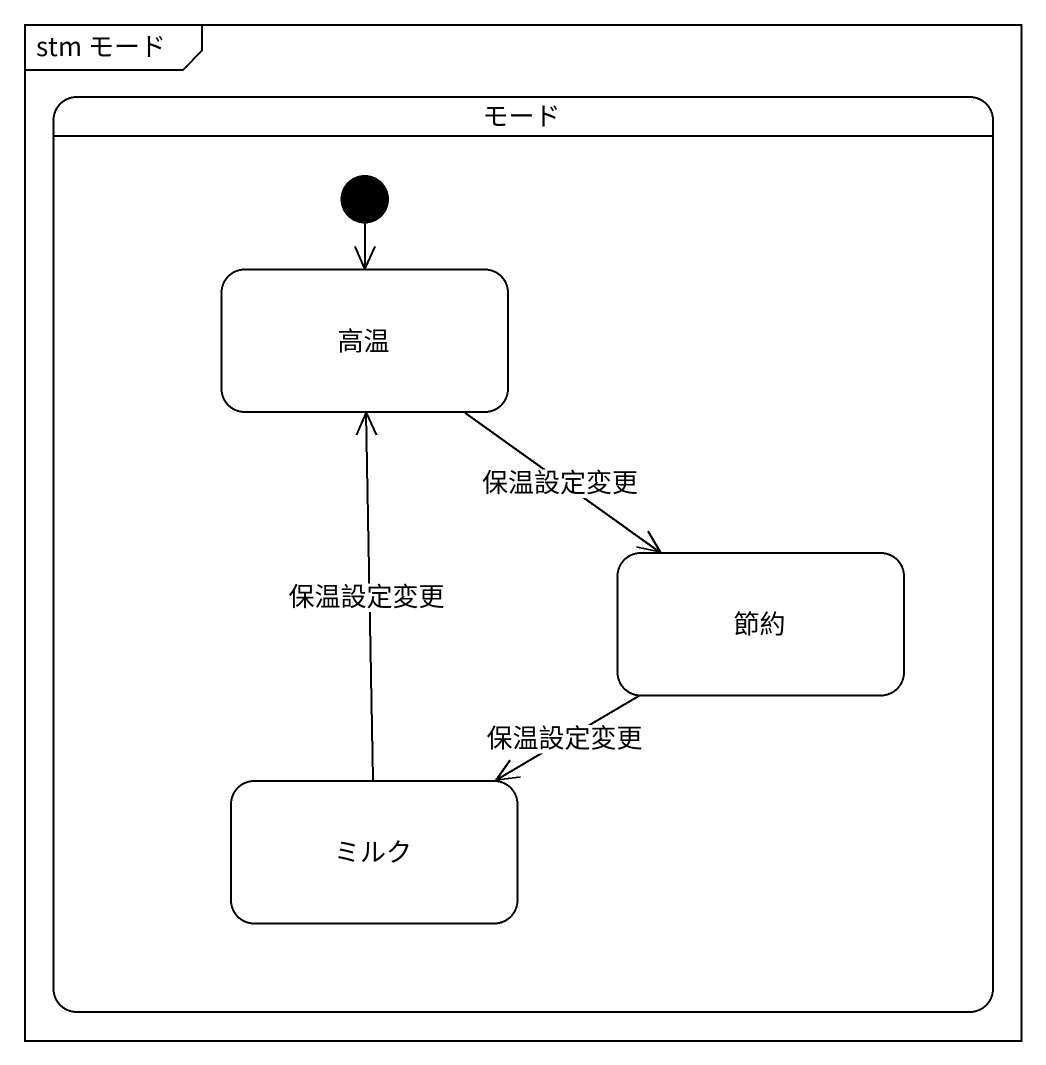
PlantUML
@startuml
mainframe stm モード
hide empty description
state モード {
  state 高温
  state 節約
  state ミルク
  [*] --> 高温
}
高温 --> 節約 : 保温設定変更
節約 -left-> ミルク : 保温設定変更
ミルク -up-> 高温 : 保温設定変更
@enduml
